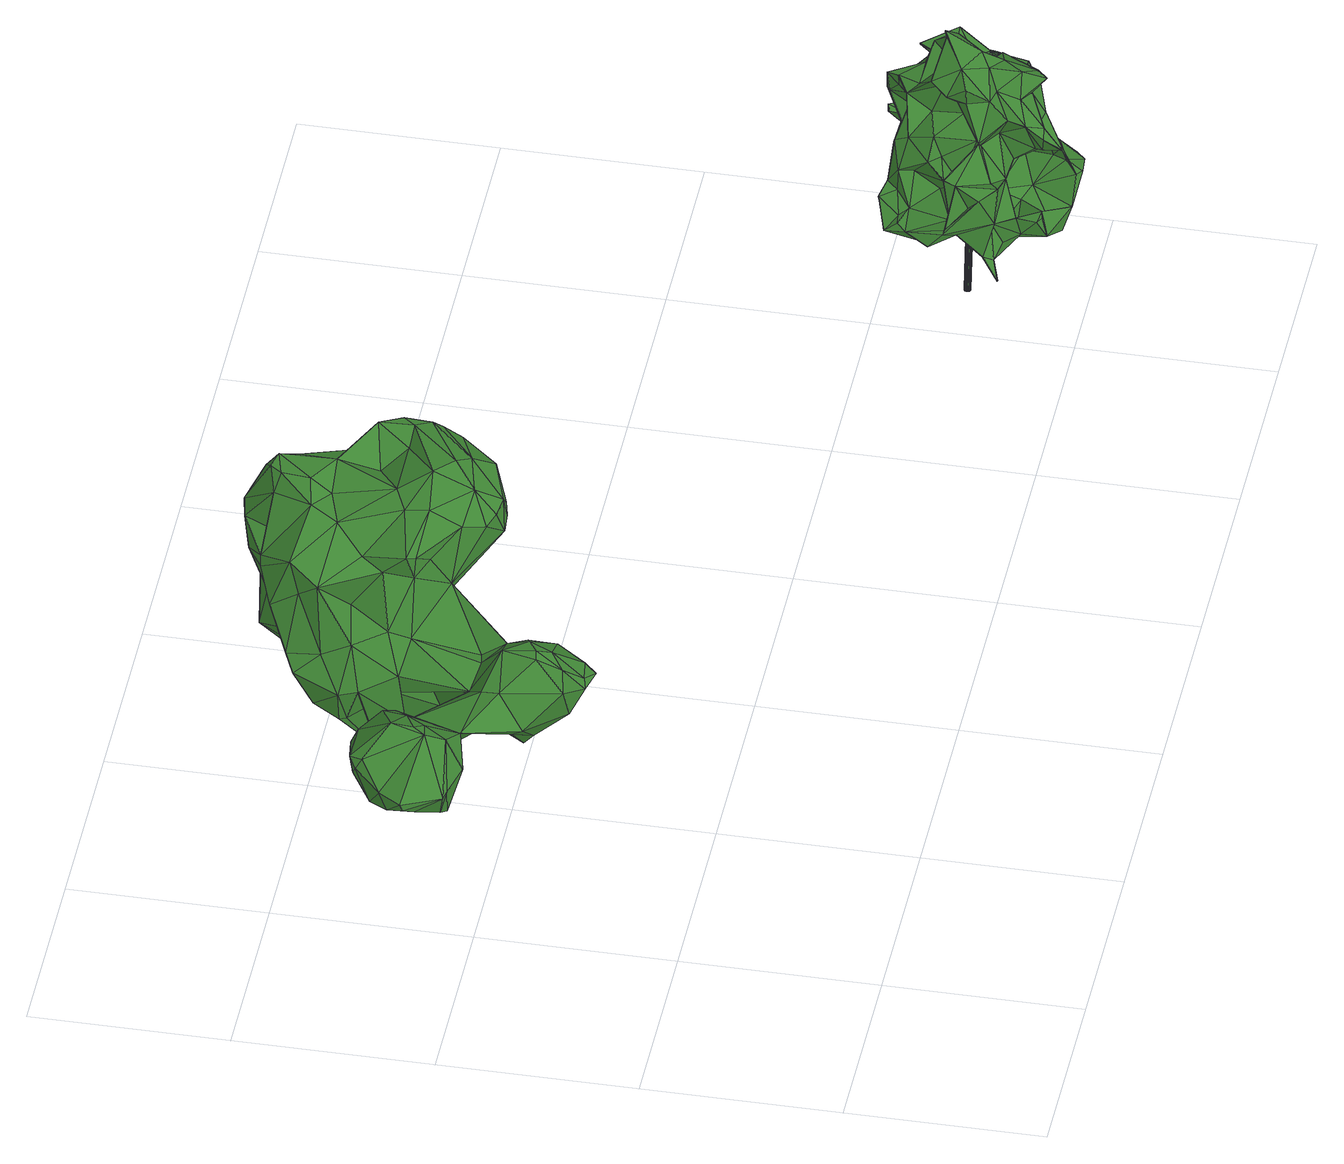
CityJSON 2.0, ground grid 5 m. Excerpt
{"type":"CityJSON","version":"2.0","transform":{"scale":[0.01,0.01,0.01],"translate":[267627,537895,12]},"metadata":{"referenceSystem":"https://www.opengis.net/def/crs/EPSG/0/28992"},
"CityObjects":{
"tree1":{"type":"SolitaryVegetationObject","attributes":{"gtid":468,"crown_width_m":8.49,"crown_median_z":16.94,"crown_r50_m":0.291,"crown_porosity":0.918,"trunk_H_m":4.04,"trunk_DBH_m":0.279,"trunk_radius_m":0.14,"trunk_base_height_m":12.9,"original_gtid":"470"},"geometry":[{"type":"Solid","lod":"3","boundaries":[[[[0,1,2]],[[3,4,5]],[[3,5,6]],[[7,8,9]],[[10,11,12]],[[13,3,14]],[[15,16,17]],[[18,19,15]],[[2,20,21]],[[22,23,24]],[[25,22,24]],[[26,8,7]],[[27,28,29]],[[30,31,32]],[[33,34,35]],[[33,36,37]],[[17,38,18]],[[39,40,41]],[[42,43,31]],[[32,31,43]],[[13,4,3]],[[44,45,46]],[[9,8,47]],[[18,15,17]],[[2,48,49]],[[50,51,14]],[[52,53,54]],[[55,56,57]],[[58,59,60]],[[61,26,62]],[[63,64,65]],[[59,21,20]],[[66,67,68]],[[36,33,69]],[[23,36,69]],[[70,71,48]],[[43,47,32]],[[2,72,20]],[[22,36,23]],[[60,73,74]],[[75,76,77]],[[25,78,79]],[[32,61,30]],[[43,80,81]],[[45,81,80]],[[82,83,84]],[[85,86,87]],[[77,88,62]],[[54,53,89]],[[60,59,20]],[[52,37,36]],[[83,63,90]],[[91,92,7]],[[43,93,47]],[[81,93,43]],[[94,21,95]],[[0,2,21]],[[96,97,41]],[[98,99,95]],[[100,101,79]],[[68,79,101]],[[73,102,103]],[[58,104,98]],[[59,58,98]],[[100,105,101]],[[106,105,100]],[[17,16,107]],[[63,108,90]],[[109,110,111]],[[95,99,112]],[[98,104,99]],[[113,19,18]],[[114,115,116]],[[30,42,31]],[[117,100,78]],[[101,97,66]],[[95,112,94]],[[49,73,72]],[[39,101,105]],[[111,118,119]],[[118,120,121]],[[122,71,123]],[[124,37,52]],[[125,126,127]],[[107,16,128]],[[129,130,131]],[[132,130,129]],[[3,6,133]],[[42,80,43]],[[25,134,22]],[[94,135,0]],[[95,21,98]],[[59,98,21]],[[136,0,135]],[[136,137,0]],[[120,138,139]],[[140,138,120]],[[60,72,73]],[[94,0,21]],[[90,108,130]],[[20,72,60]],[[57,65,55]],[[24,78,25]],[[52,141,124]],[[142,143,144]],[[145,107,146]],[[49,72,2]],[[112,147,135]],[[117,106,100]],[[50,148,149]],[[14,145,150]],[[14,150,13]],[[125,27,126]],[[61,32,47]],[[151,83,90]],[[54,152,52]],[[153,154,155]],[[134,53,22]],[[37,34,33]],[[156,143,157]],[[35,158,33]],[[33,158,69]],[[36,53,52]],[[61,62,30]],[[9,91,7]],[[111,159,109]],[[3,133,50]],[[158,78,69]],[[24,69,78]],[[24,23,69]],[[116,160,161]],[[75,92,91]],[[78,100,79]],[[50,149,162]],[[79,68,25]],[[163,14,51]],[[11,5,157]],[[164,165,71]],[[61,8,26]],[[17,107,166]],[[17,166,38]],[[150,146,106]],[[145,146,150]],[[40,167,41]],[[99,168,112]],[[149,18,162]],[[18,38,162]],[[61,47,8]],[[39,105,106]],[[116,115,160]],[[7,77,26]],[[62,26,77]],[[169,170,171]],[[118,116,161]],[[166,107,145]],[[164,122,172]],[[172,173,10]],[[40,174,167]],[[128,174,40]],[[112,135,94]],[[76,140,161]],[[154,159,111]],[[37,153,34]],[[87,44,46]],[[73,103,74]],[[45,114,175]],[[132,170,176]],[[52,152,141]],[[36,22,53]],[[47,177,9]],[[126,178,127]],[[86,9,177]],[[104,58,179]],[[86,177,180]],[[88,76,161]],[[127,110,181]],[[47,180,177]],[[47,93,180]],[[182,156,183]],[[117,182,183]],[[111,119,155]],[[184,64,63]],[[70,1,0]],[[65,64,55]],[[185,178,126]],[[48,2,1]],[[77,7,92]],[[58,74,186]],[[187,12,188]],[[65,108,63]],[[29,28,184]],[[70,0,137]],[[178,84,189]],[[137,71,70]],[[158,35,188]],[[158,188,144]],[[15,19,16]],[[104,179,190]],[[75,77,92]],[[191,192,108]],[[126,27,29]],[[126,29,185]],[[185,29,82]],[[82,29,184]],[[60,74,58]],[[118,175,116]],[[182,143,156]],[[193,86,85]],[[113,174,19]],[[151,194,84]],[[175,114,116]],[[39,41,97]],[[190,96,41]],[[137,136,195]],[[161,160,88]],[[115,88,160]],[[178,185,84]],[[93,81,44]],[[144,12,142]],[[168,147,112]],[[45,44,81]],[[175,46,45]],[[196,195,136]],[[34,153,139]],[[184,83,82]],[[139,121,120]],[[82,84,185]],[[39,106,197]],[[39,197,128]],[[87,46,175]],[[77,76,88]],[[76,75,91]],[[124,198,37]],[[178,87,127]],[[130,108,192]],[[130,192,131]],[[84,119,189]],[[83,151,84]],[[132,199,130]],[[120,161,140]],[[149,113,18]],[[11,157,142]],[[57,108,65]],[[141,200,124]],[[191,108,57]],[[137,123,71]],[[176,102,201]],[[48,102,49]],[[184,63,83]],[[70,48,1]],[[188,35,187]],[[127,181,125]],[[99,167,168]],[[104,167,99]],[[118,121,119]],[[119,121,189]],[[121,87,189]],[[202,203,135]],[[204,147,168]],[[12,11,142]],[[84,194,119]],[[164,119,194]],[[128,16,174]],[[205,198,131]],[[191,198,205]],[[74,169,206]],[[153,155,207]],[[153,207,139]],[[19,174,16]],[[111,155,154]],[[151,90,130]],[[35,34,139]],[[143,142,157]],[[74,103,169]],[[172,208,164]],[[136,135,203]],[[103,102,169]],[[49,102,73]],[[188,12,144]],[[168,174,113]],[[133,148,50]],[[180,87,86]],[[199,71,151]],[[48,71,199]],[[89,209,54]],[[6,11,10]],[[131,198,124]],[[123,137,195]],[[154,191,159]],[[50,14,3]],[[200,141,152]],[[167,174,168]],[[198,153,37]],[[136,203,196]],[[119,164,208]],[[172,210,173]],[[158,144,143]],[[190,167,104]],[[128,197,107]],[[140,121,138]],[[210,172,122]],[[210,122,196]],[[161,120,118]],[[35,139,187]],[[132,176,199]],[[132,129,131]],[[131,124,132]],[[200,132,124]],[[205,131,192]],[[205,192,191]],[[209,96,206]],[[96,179,186]],[[56,159,191]],[[56,109,159]],[[166,51,38]],[[202,133,203]],[[156,157,4]],[[186,206,96]],[[74,206,186]],[[200,170,132]],[[9,193,91]],[[86,193,9]],[[110,109,181]],[[189,87,178]],[[39,128,40]],[[167,190,41]],[[97,101,39]],[[10,173,6]],[[210,6,173]],[[58,186,179]],[[27,125,56]],[[27,56,55]],[[125,181,56]],[[190,179,96]],[[56,191,57]],[[109,56,181]],[[193,85,140]],[[140,85,121]],[[93,44,87]],[[93,87,180]],[[85,87,121]],[[208,138,121]],[[149,148,113]],[[202,113,148]],[[194,165,164]],[[162,38,51]],[[197,106,146]],[[197,146,107]],[[68,67,89]],[[158,211,78]],[[13,150,183]],[[13,183,4]],[[187,138,12]],[[145,51,166]],[[163,51,145]],[[106,117,183]],[[106,183,150]],[[191,154,198]],[[153,198,154]],[[209,171,54]],[[152,171,200]],[[152,54,171]],[[133,202,148]],[[139,138,187]],[[206,169,171]],[[212,171,209]],[[206,171,212]],[[206,212,209]],[[162,51,50]],[[80,42,213]],[[139,208,121]],[[119,208,139]],[[164,71,122]],[[10,208,172]],[[151,130,199]],[[169,102,170]],[[110,127,87]],[[111,110,87]],[[118,87,175]],[[111,87,118]],[[200,171,170]],[[115,114,213]],[[115,213,88]],[[101,66,68]],[[76,91,140]],[[91,193,140]],[[156,4,183]],[[119,207,155]],[[119,139,207]],[[123,195,122]],[[196,122,195]],[[27,55,28]],[[55,64,28]],[[184,28,64]],[[12,138,10]],[[208,10,138]],[[25,68,134]],[[143,211,158]],[[182,211,143]],[[117,211,182]],[[78,211,117]],[[133,214,203]],[[203,214,196]],[[210,196,214]],[[202,135,147]],[[204,202,147]],[[68,89,53]],[[134,68,53]],[[48,201,102]],[[163,145,14]],[[4,157,5]],[[71,165,151]],[[151,165,194]],[[6,5,11]],[[113,204,168]],[[113,202,204]],[[97,215,66]],[[66,215,67]],[[67,215,89]],[[209,89,215]],[[209,215,96]],[[97,96,215]],[[210,214,6]],[[102,176,170]],[[133,6,214]],[[199,176,201]],[[199,201,48]],[[88,213,62]],[[45,80,213]],[[114,45,213]],[[62,213,30]],[[30,213,42]],[[216,217,218]],[[216,218,219]],[[219,218,220]],[[219,220,221]],[[218,217,222]],[[218,222,220]],[[220,222,223]],[[220,223,221]],[[222,217,224]],[[222,224,223]],[[223,224,225]],[[223,225,221]],[[224,217,226]],[[224,226,225]],[[225,226,227]],[[225,227,221]],[[226,217,228]],[[226,228,227]],[[227,228,229]],[[227,229,221]],[[228,217,230]],[[228,230,229]],[[229,230,231]],[[229,231,221]],[[230,217,232]],[[230,232,231]],[[231,232,233]],[[231,233,221]],[[232,217,234]],[[232,234,233]],[[233,234,235]],[[233,235,221]],[[234,217,236]],[[234,236,235]],[[235,236,237]],[[235,237,221]],[[236,217,238]],[[236,238,237]],[[237,238,239]],[[237,239,221]],[[238,217,240]],[[238,240,239]],[[239,240,241]],[[239,241,221]],[[240,217,242]],[[240,242,241]],[[241,242,243]],[[241,243,221]],[[242,217,244]],[[242,244,243]],[[243,244,245]],[[243,245,221]],[[244,217,246]],[[244,246,245]],[[245,246,247]],[[245,247,221]],[[246,217,248]],[[246,248,247]],[[247,248,249]],[[247,249,221]],[[248,217,250]],[[248,250,249]],[[249,250,251]],[[249,251,221]],[[250,217,252]],[[250,252,251]],[[251,252,253]],[[251,253,221]],[[252,217,254]],[[252,254,253]],[[253,254,255]],[[253,255,221]],[[254,217,256]],[[254,256,255]],[[255,256,257]],[[255,257,221]],[[256,217,258]],[[256,258,257]],[[257,258,259]],[[257,259,221]],[[258,217,260]],[[258,260,259]],[[259,260,261]],[[259,261,221]],[[260,217,262]],[[260,262,261]],[[261,262,263]],[[261,263,221]],[[262,217,264]],[[262,264,263]],[[263,264,265]],[[263,265,221]],[[264,217,216]],[[264,216,265]],[[265,216,219]],[[265,219,221]]]]}]},
"tree2":{"type":"SolitaryVegetationObject","attributes":{"gtid":471,"crown_width_m":5.24,"crown_median_z":16.94,"crown_r50_m":0.27,"crown_porosity":0.927,"trunk_H_m":4.17,"trunk_DBH_m":0.168,"trunk_radius_m":0.0839,"trunk_base_height_m":12.77,"original_gtid":"473"},"geometry":[{"type":"Solid","lod":"3","boundaries":[[[[266,267,268]],[[268,267,269]],[[270,271,272]],[[273,274,275]],[[276,275,274]],[[277,278,279]],[[280,281,282]],[[283,284,285]],[[286,287,288]],[[289,270,290]],[[285,291,281]],[[285,281,292]],[[293,294,269]],[[295,296,297]],[[298,297,296]],[[299,300,301]],[[302,303,304]],[[271,305,306]],[[307,308,309]],[[310,311,312]],[[289,313,314]],[[291,315,316]],[[317,318,319]],[[320,321,322]],[[323,324,325]],[[326,327,328]],[[329,328,327]],[[330,331,332]],[[333,332,331]],[[334,335,336]],[[337,338,339]],[[340,341,342]],[[331,343,333]],[[319,344,345]],[[319,318,344]],[[346,347,348]],[[349,350,343]],[[351,352,326]],[[353,351,326]],[[354,355,356]],[[357,358,314]],[[359,360,361]],[[362,363,364]],[[365,366,367]],[[368,366,365]],[[362,364,369]],[[304,303,370]],[[302,279,303]],[[340,371,341]],[[333,372,373]],[[374,375,376]],[[370,303,279]],[[377,309,378]],[[309,379,378]],[[353,380,381]],[[338,382,339]],[[383,384,385]],[[280,386,281]],[[365,387,368]],[[388,389,390]],[[383,390,389]],[[301,391,392]],[[307,377,393]],[[288,394,395]],[[396,397,398]],[[354,345,374]],[[384,399,400]],[[383,389,401]],[[402,403,404]],[[405,406,407]],[[408,405,407]],[[409,320,410]],[[363,411,412]],[[410,320,413]],[[275,327,414]],[[415,275,414]],[[289,290,347]],[[416,396,417]],[[289,418,369]],[[419,420,421]],[[324,388,390]],[[346,348,422]],[[423,424,381]],[[425,426,427]],[[428,413,320]],[[322,428,320]],[[314,429,430]],[[314,430,431]],[[432,433,434]],[[374,376,354]],[[370,435,304]],[[355,379,308]],[[353,287,436]],[[353,424,287]],[[437,438,439]],[[376,355,354]],[[440,441,296]],[[308,379,309]],[[355,308,356]],[[431,442,418]],[[443,293,444]],[[445,443,444]],[[363,270,364]],[[425,308,393]],[[446,280,282]],[[286,280,446]],[[288,280,286]],[[283,420,284]],[[271,270,363]],[[369,364,289]],[[270,289,364]],[[447,448,449]],[[447,449,450]],[[451,452,431]],[[453,448,454]],[[392,450,455]],[[379,456,378]],[[389,457,401]],[[457,350,441]],[[287,423,288]],[[287,424,423]],[[458,338,459]],[[459,338,337]],[[335,460,461]],[[459,337,344]],[[367,462,400]],[[381,424,353]],[[432,461,433]],[[310,461,432]],[[417,463,416]],[[378,456,464]],[[465,466,467]],[[382,423,381]],[[443,468,294]],[[398,469,396]],[[344,318,459]],[[396,469,417]],[[337,470,344]],[[292,283,285]],[[471,326,328]],[[435,472,425]],[[350,457,372]],[[350,372,343]],[[473,474,358]],[[451,474,473]],[[469,398,359]],[[401,441,475]],[[440,475,441]],[[292,281,386]],[[470,476,477]],[[297,391,478]],[[416,288,479]],[[290,270,272]],[[350,349,296]],[[480,434,310]],[[471,380,326]],[[481,368,387]],[[396,416,479]],[[482,322,321]],[[370,321,409]],[[370,279,321]],[[388,324,483]],[[470,484,344]],[[485,449,448]],[[432,449,485]],[[325,486,322]],[[487,322,486]],[[488,360,359]],[[301,406,405]],[[425,378,426]],[[400,365,367]],[[366,340,489]],[[348,347,276]],[[490,284,420]],[[306,275,276]],[[271,306,276]],[[288,416,394]],[[403,267,266]],[[380,476,381]],[[378,491,269]],[[388,457,389]],[[320,409,321]],[[428,322,487]],[[475,399,384]],[[280,288,492]],[[493,494,452]],[[495,496,330]],[[358,474,429]],[[314,358,429]],[[365,400,387]],[[352,414,327]],[[352,327,326]],[[455,299,392]],[[276,290,272]],[[290,276,347]],[[286,446,282]],[[353,326,380]],[[439,318,437]],[[277,302,497]],[[333,498,445]],[[359,463,417]],[[321,279,278]],[[321,278,482]],[[499,336,335]],[[334,336,499]],[[382,479,423]],[[308,425,356]],[[367,366,489]],[[310,485,460]],[[267,444,269]],[[344,500,345]],[[501,500,484]],[[484,500,344]],[[426,378,269]],[[348,276,274]],[[417,469,359]],[[301,405,440]],[[483,502,503]],[[504,398,397]],[[298,505,506]],[[434,493,432]],[[431,289,314]],[[358,300,473]],[[467,507,465]],[[310,460,311]],[[508,509,390]],[[453,510,485]],[[489,340,394]],[[425,511,356]],[[412,411,512]],[[481,371,513]],[[489,361,514]],[[489,514,508]],[[515,516,354]],[[451,431,474]],[[310,432,485]],[[517,433,466]],[[433,310,434]],[[517,310,433]],[[448,404,454]],[[363,412,271]],[[435,518,472]],[[511,472,518]],[[408,399,405]],[[362,494,519]],[[409,410,520]],[[451,432,493]],[[395,521,492]],[[335,461,517]],[[296,441,350]],[[443,497,468]],[[273,275,415]],[[349,496,522]],[[298,506,448]],[[404,448,506]],[[427,294,468]],[[415,523,273]],[[309,377,307]],[[397,479,382]],[[382,338,397]],[[524,515,520]],[[524,520,410]],[[409,520,370]],[[408,481,387]],[[435,370,520]],[[431,418,289]],[[484,525,526]],[[526,525,507]],[[477,471,525]],[[477,525,470]],[[484,470,525]],[[465,527,517]],[[528,527,465]],[[477,476,471]],[[457,441,401]],[[423,479,288]],[[343,372,333]],[[330,332,402]],[[330,496,331]],[[457,388,372]],[[388,373,372]],[[435,425,427]],[[304,435,427]],[[521,386,280]],[[281,348,529]],[[348,291,316]],[[348,316,422]],[[406,301,530]],[[357,316,530]],[[301,357,530]],[[422,316,346]],[[357,346,316]],[[268,491,433]],[[371,340,513]],[[307,393,308]],[[531,410,413]],[[318,438,459]],[[348,281,291]],[[337,339,470]],[[476,470,339]],[[288,395,492]],[[272,271,276]],[[515,354,511]],[[485,448,453]],[[271,412,305]],[[381,339,382]],[[476,339,381]],[[514,509,508]],[[434,519,493]],[[517,466,465]],[[283,521,395]],[[283,395,421]],[[466,464,456]],[[406,530,315]],[[406,315,407]],[[316,315,530]],[[297,478,295]],[[301,440,478]],[[317,437,318]],[[425,393,378]],[[440,295,478]],[[478,391,301]],[[325,322,482]],[[338,458,397]],[[509,360,488]],[[286,436,287]],[[310,312,480]],[[323,482,278]],[[282,532,286]],[[357,314,313]],[[533,357,313]],[[405,399,475]],[[503,388,483]],[[277,483,278]],[[453,454,403]],[[403,454,404]],[[324,390,486]],[[283,292,521]],[[521,292,386]],[[440,296,295]],[[329,327,275]],[[274,273,534]],[[523,534,273]],[[369,442,494]],[[452,494,442]],[[369,494,362]],[[285,284,490]],[[442,431,452]],[[319,515,524]],[[319,524,410]],[[531,319,410]],[[444,402,332]],[[403,402,444]],[[267,403,444]],[[383,385,390]],[[508,390,385]],[[501,375,500]],[[335,535,460]],[[374,345,500]],[[471,476,380]],[[431,430,474]],[[429,474,430]],[[280,492,521]],[[536,391,537]],[[298,391,297]],[[298,537,391]],[[532,538,539]],[[448,537,298]],[[447,537,448]],[[361,463,359]],[[536,450,392]],[[523,415,539]],[[539,534,523]],[[414,539,415]],[[274,540,348]],[[539,540,274]],[[426,294,427]],[[269,294,426]],[[401,384,383]],[[378,393,377]],[[421,395,342]],[[405,475,440]],[[387,400,399]],[[387,399,408]],[[366,513,340]],[[527,480,312]],[[541,542,535]],[[311,542,541]],[[491,466,433]],[[375,374,500]],[[268,269,491]],[[354,516,345]],[[392,391,543]],[[536,543,391]],[[408,371,481]],[[407,371,408]],[[475,384,401]],[[526,501,484]],[[268,510,266]],[[526,467,501]],[[526,507,467]],[[491,464,466]],[[266,510,403]],[[403,510,453]],[[363,519,528]],[[362,519,363]],[[434,528,519]],[[493,452,451]],[[480,528,434]],[[332,445,444]],[[488,504,413]],[[359,504,488]],[[531,317,319]],[[359,398,504]],[[483,277,502]],[[504,397,458]],[[318,439,438]],[[445,498,503]],[[413,504,531]],[[531,504,317]],[[517,461,310]],[[317,504,437]],[[443,502,277]],[[445,503,502]],[[535,542,460]],[[451,449,432]],[[473,449,451]],[[473,450,449]],[[533,313,346]],[[394,463,489]],[[416,463,394]],[[428,487,544]],[[305,545,546]],[[328,546,545]],[[501,456,375]],[[376,456,355]],[[375,456,376]],[[455,300,299]],[[473,300,455]],[[379,355,456]],[[528,480,527]],[[352,351,547]],[[450,473,455]],[[419,315,291]],[[419,407,315]],[[512,548,471]],[[369,418,442]],[[268,433,461]],[[357,301,300]],[[357,300,358]],[[528,465,411]],[[443,445,502]],[[450,536,447]],[[537,447,536]],[[536,392,543]],[[311,460,542]],[[274,534,539]],[[421,341,419]],[[549,400,462]],[[342,341,421]],[[275,305,329]],[[275,306,305]],[[512,550,548]],[[347,313,289]],[[356,511,354]],[[349,343,496]],[[489,549,462]],[[489,462,367]],[[340,551,394]],[[342,551,340]],[[495,296,522]],[[349,522,296]],[[495,298,296]],[[552,335,334]],[[532,282,529]],[[281,529,282]],[[541,334,311]],[[552,334,541]],[[553,312,334]],[[553,334,527]],[[509,554,390]],[[487,390,554]],[[487,554,509]],[[346,313,347]],[[533,346,357]],[[366,368,513]],[[493,519,494]],[[514,360,509]],[[361,360,514]],[[325,482,555]],[[489,508,549]],[[481,513,368]],[[323,555,482]],[[549,508,385]],[[556,549,385]],[[556,385,400]],[[556,400,549]],[[400,385,384]],[[412,545,305]],[[402,506,330]],[[495,505,298]],[[330,505,495]],[[404,506,402]],[[396,479,397]],[[332,333,445]],[[425,472,511]],[[527,334,557]],[[466,456,501]],[[467,466,501]],[[353,547,351]],[[419,341,371]],[[419,371,407]],[[499,517,527]],[[499,335,517]],[[553,527,312]],[[468,304,427]],[[510,460,485]],[[444,293,269]],[[529,348,540]],[[529,540,532]],[[363,528,411]],[[512,411,465]],[[330,506,505]],[[443,294,293]],[[483,323,278]],[[324,486,325]],[[487,486,390]],[[483,324,323]],[[302,304,497]],[[511,518,515]],[[504,458,438]],[[504,438,437]],[[458,459,438]],[[277,279,302]],[[468,497,304]],[[277,497,443]],[[535,335,552]],[[535,552,541]],[[291,490,419]],[[490,420,419]],[[471,558,512]],[[412,512,558]],[[285,490,291]],[[392,299,301]],[[319,516,515]],[[345,516,319]],[[520,515,518]],[[520,518,435]],[[378,464,491]],[[420,559,421]],[[421,559,283]],[[420,283,559]],[[545,412,558]],[[329,546,328]],[[305,546,329]],[[510,268,461]],[[510,461,460]],[[331,496,343]],[[328,558,471]],[[545,558,328]],[[527,557,499]],[[488,544,509]],[[488,413,544]],[[509,544,487]],[[428,544,413]],[[388,498,373]],[[503,498,388]],[[333,373,498]],[[325,555,323]],[[525,471,548]],[[525,548,507]],[[312,311,334]],[[557,334,499]],[[436,286,547]],[[286,532,547]],[[539,547,532]],[[539,414,547]],[[522,496,495]],[[352,547,414]],[[436,547,353]],[[507,548,550]],[[465,550,512]],[[507,550,465]],[[361,489,463]],[[539,538,540]],[[540,538,532]],[[395,394,551]],[[395,551,342]],[[560,561,562]],[[560,562,563]],[[563,562,564]],[[563,564,565]],[[562,561,566]],[[562,566,564]],[[564,566,567]],[[564,567,565]],[[566,561,568]],[[566,568,567]],[[567,568,569]],[[567,569,565]],[[568,561,570]],[[568,570,569]],[[569,570,571]],[[569,571,565]],[[570,561,572]],[[570,572,571]],[[571,572,573]],[[571,573,565]],[[572,561,574]],[[572,574,573]],[[573,574,575]],[[573,575,565]],[[574,561,576]],[[574,576,575]],[[575,576,577]],[[575,577,565]],[[576,561,578]],[[576,578,577]],[[577,578,579]],[[577,579,565]],[[578,561,580]],[[578,580,579]],[[579,580,581]],[[579,581,565]],[[580,561,582]],[[580,582,581]],[[581,582,583]],[[581,583,565]],[[582,561,584]],[[582,584,583]],[[583,584,585]],[[583,585,565]],[[584,561,586]],[[584,586,585]],[[585,586,587]],[[585,587,565]],[[586,561,588]],[[586,588,587]],[[587,588,589]],[[587,589,565]],[[588,561,590]],[[588,590,589]],[[589,590,591]],[[589,591,565]],[[590,561,592]],[[590,592,591]],[[591,592,593]],[[591,593,565]],[[592,561,594]],[[592,594,593]],[[593,594,595]],[[593,595,565]],[[594,561,596]],[[594,596,595]],[[595,596,597]],[[595,597,565]],[[596,561,598]],[[596,598,597]],[[597,598,599]],[[597,599,565]],[[598,561,600]],[[598,600,599]],[[599,600,601]],[[599,601,565]],[[600,561,602]],[[600,602,601]],[[601,602,603]],[[601,603,565]],[[602,561,604]],[[602,604,603]],[[603,604,605]],[[603,605,565]],[[604,561,606]],[[604,606,605]],[[605,606,607]],[[605,607,565]],[[606,561,608]],[[606,608,607]],[[607,608,609]],[[607,609,565]],[[608,561,560]],[[608,560,609]],[[609,560,563]],[[609,563,565]]]]}]}
},
"vertices":[
[785,1146,819],[793,1093,745],[831,1083,763],[541,1553,726],[535,1601,595],[525,1529,645],[504,1478,688],[129,1328,488],[113,1295,494],[183,1238,560],[476,1390,546],[467,1463,515],[436,1415,420],[588,1633,667],[608,1636,685],[845,1636,796],[901,1619,764],[847,1668,771],[789,1625,857],[832,1586,827],[941,1122,780],[891,1171,829],[813,1424,237],[738,1448,195],[783,1531,282],[835,1553,305],[107,1310,469],[564,833,425],[582,839,443],[530,882,502],[44,1221,403],[28,1179,420],[23,1185,440],[609,1355,182],[601,1267,213],[508,1341,225],[749,1341,206],[676,1251,214],[755,1640,845],[900,1567,644],[953,1466,723],[983,1484,631],[53,1154,400],[80,1091,428],[205,1065,425],[153,1094,333],[233,1076,410],[177,1154,540],[836,1081,662],[901,1088,659],[668,1524,809],[712,1624,798],[820,1258,263],[863,1362,294],[892,1341,315],[630,819,423],[556,904,342],[670,886,354],[1040,1284,714],[1017,1217,788],[1014,1156,724],[59,1244,441],[94,1272,383],[671,920,467],[640,847,443],[677,885,396],[947,1474,407],[966,1469,381],[950,1514,355],[671,1447,197],[755,1110,733],[683,1182,606],[928,1095,677],[1008,1138,649],[1007,1253,641],[230,1344,440],[243,1329,414],[162,1327,412],[731,1580,311],[871,1579,349],[116,1104,357],[105,1086,430],[524,945,557],[559,968,555],[523,1028,547],[303,1248,502],[257,1212,529],[290,1087,466],[152,1269,340],[979,1452,362],[666,992,473],[232,1327,489],[201,1339,473],[187,1103,524],[837,1200,861],[980,1285,854],[1028,1430,581],[984,1489,550],[1007,1264,823],[967,1352,868],[825,1650,435],[889,1518,457],[899,1198,590],[993,1184,632],[1063,1400,718],[809,1575,501],[814,1675,528],[808,1694,721],[696,972,432],[510,973,280],[428,988,369],[458,1042,372],[944,1322,868],[825,1490,831],[189,1174,306],[195,1219,313],[245,1196,320],[685,1654,413],[309,1166,372],[483,1102,441],[324,1233,404],[338,1231,446],[612,1261,666],[647,1228,700],[796,1188,306],[506,861,390],[451,865,494],[392,954,412],[907,1613,758],[691,1196,410],[651,1066,447],[702,1160,349],[731,1216,463],[651,1457,778],[834,1507,338],[793,1248,856],[699,1240,809],[711,1162,761],[450,1369,424],[510,1290,390],[296,1291,390],[858,1217,338],[446,1527,464],[520,1534,395],[466,1481,363],[730,1699,701],[789,1666,643],[898,1327,832],[736,1487,796],[728,1536,843],[692,1681,637],[615,1034,496],[872,1257,329],[618,1198,276],[565,1036,342],[512,1082,400],[501,1548,506],[477,1550,499],[617,1480,245],[553,1000,308],[250,1229,331],[275,1255,350],[736,1610,843],[690,1622,702],[571,1261,512],[603,1095,460],[761,1705,730],[993,1453,730],[934,1409,872],[909,1250,558],[855,1254,522],[867,1303,431],[535,1310,553],[578,1410,589],[909,1477,796],[268,1108,357],[766,1233,532],[193,1184,548],[420,1017,498],[1057,1372,701],[226,1164,530],[491,946,322],[635,1548,443],[643,1626,551],[562,913,528],[502,941,548],[1040,1332,678],[463,1398,331],[457,1415,330],[425,1062,491],[1064,1408,700],[613,1014,342],[652,1064,399],[280,1276,517],[569,1089,463],[610,1256,729],[592,1277,739],[831,1625,645],[657,1185,292],[707,1193,561],[875,1220,376],[799,1244,588],[756,1330,818],[698,1300,802],[853,1388,788],[627,1051,374],[985,1371,565],[584,1224,388],[503,1280,445],[971,1414,401],[596,1335,685],[645,1488,351],[904,1398,541],[130,1181,345],[615,1389,711],[966,1446,407],[639,1295,89],[625,1295,90],[638,1299,89],[656,1305,494],[656,1308,494],[643,1304,494],[637,1302,89],[654,1312,494],[635,1305,89],[652,1314,494],[632,1307,89],[649,1317,494],[628,1309,89],[646,1318,494],[625,1309,90],[642,1318,494],[621,1308,90],[639,1318,494],[618,1307,90],[635,1316,494],[615,1305,90],[632,1314,494],[613,1302,90],[630,1311,495],[611,1298,90],[629,1308,495],[611,1295,91],[629,1304,495],[612,1291,91],[629,1301,495],[613,1288,91],[631,1297,495],[615,1285,91],[633,1294,495],[618,1283,90],[636,1292,495],[622,1281,90],[639,1291,495],[625,1281,90],[643,1290,495],[629,1282,90],[646,1291,494],[632,1283,90],[650,1292,494],[635,1285,90],[653,1295,494],[637,1288,90],[655,1298,494],[639,1292,89],[656,1301,494],
[2715,499,643],[2762,473,641],[2708,463,546],[2738,431,564],[2435,373,406],[2484,342,395],[2435,354,405],[2427,175,315],[2470,219,349],[2471,221,348],[2430,277,441],[2833,359,642],[2877,317,637],[2946,364,663],[2581,96,421],[2527,149,436],[2529,98,428],[2658,219,410],[2607,267,472],[2576,242,431],[2562,78,362],[2643,57,319],[2668,37,376],[2433,402,428],[2405,342,413],[2559,179,524],[2581,180,391],[2738,415,623],[2808,373,565],[2541,274,798],[2596,294,817],[2547,322,766],[2584,367,779],[2482,279,561],[2459,312,581],[2530,240,648],[2886,451,648],[2947,366,662],[2909,432,612],[2515,255,439],[2473,263,440],[2826,518,497],[2848,513,470],[2804,513,493],[2604,424,576],[2606,354,584],[2577,368,554],[2418,303,460],[2453,297,466],[2559,179,526],[2471,183,563],[2892,217,399],[2892,219,397],[2913,309,435],[2946,209,581],[2921,285,621],[2910,190,612],[2841,297,571],[2834,190,627],[2862,190,619],[2595,239,354],[2511,211,348],[2583,272,336],[2510,212,350],[2718,384,797],[2734,362,801],[2755,395,730],[2761,334,767],[2629,294,491],[2702,375,496],[2676,358,411],[2768,226,416],[2760,168,396],[2743,201,392],[2695,69,529],[2711,99,527],[2732,96,478],[2724,326,823],[2824,289,390],[2843,384,387],[2442,224,541],[2410,306,451],[2462,189,462],[2681,349,863],[2674,259,817],[2579,181,389],[2524,180,357],[2633,135,322],[2916,439,411],[2870,507,446],[2871,506,447],[2452,283,572],[2457,313,580],[2809,93,463],[2774,147,473],[2729,89,503],[2487,462,412],[2500,427,403],[2452,458,410],[2602,50,601],[2610,58,594],[2612,57,595],[2600,51,601],[2451,458,411],[2964,349,597],[2635,121,569],[2716,245,760],[2716,246,738],[2846,403,389],[2834,421,392],[2883,442,406],[2804,511,494],[2815,450,476],[2836,493,444],[2655,197,359],[2695,143,338],[2744,142,388],[2730,110,711],[2674,164,682],[2726,146,667],[2579,153,391],[2607,96,620],[2810,234,711],[2752,137,715],[2799,145,679],[2574,300,734],[2564,252,629],[2826,516,498],[2706,35,446],[2705,141,399],[2800,33,419],[2802,85,410],[2818,62,423],[2612,140,651],[2630,99,638],[2698,165,748],[2725,407,723],[2696,496,701],[2682,465,707],[2555,174,709],[2552,239,626],[2605,204,628],[2611,141,649],[2978,280,575],[2968,254,528],[2556,397,398],[2546,359,392],[2914,166,517],[2494,195,330],[2465,198,315],[2731,23,439],[2800,32,420],[2452,425,437],[2629,173,534],[2649,202,530],[2730,167,484],[2469,182,562],[2676,54,346],[2645,58,318],[2878,452,487],[2836,409,493],[2852,390,551],[2900,171,579],[2510,290,530],[2551,339,480],[2492,403,456],[2590,457,582],[2675,476,505],[2546,466,491],[2922,400,540],[2574,93,358],[2892,198,381],[2891,199,380],[2892,199,379],[2585,224,737],[2663,239,777],[2478,427,440],[2807,372,652],[2762,471,641],[2772,378,680],[2555,89,421],[2639,376,643],[2626,435,701],[2579,422,602],[2554,355,633],[2499,431,564],[2531,440,477],[2687,465,675],[2681,466,706],[2551,335,578],[2834,453,422],[2727,214,756],[2817,168,455],[2842,232,430],[2710,424,588],[2706,461,546],[2619,98,582],[2731,63,468],[2743,418,434],[2633,423,398],[2720,479,401],[2720,480,399],[2874,387,620],[2815,53,426],[2748,286,339],[2615,289,326],[2887,334,486],[2491,358,604],[2526,398,546],[2651,219,718],[2697,229,381],[2692,288,390],[2556,276,745],[2754,88,412],[2552,414,468],[2617,100,582],[2919,285,620],[2781,274,634],[2750,308,340],[2676,427,661],[2862,189,620],[2862,188,619],[2843,152,471],[2696,67,531],[2582,258,495],[2729,425,472],[2643,97,366],[2544,466,491],[2518,483,460],[2687,348,838],[2689,348,839],[2885,450,646],[2734,312,714],[2640,368,405],[2816,390,391],[2762,401,415],[2807,370,653],[2745,296,685],[2845,153,470],[2687,335,769],[2651,407,714],[2667,391,387],[2750,117,592],[2800,167,571],[2704,491,642],[2915,433,424],[2593,343,388],[2618,98,581],[2712,99,529],[2943,341,445],[2896,413,411],[2672,434,482],[2942,342,446],[2520,484,458],[2938,338,520],[2665,162,382],[2680,350,862],[2429,174,314],[2936,336,520],[2681,318,375],[2708,371,406],[2572,387,460],[2552,422,453],[2526,148,435],[2497,205,555],[2895,245,491],[2532,137,384],[2451,252,510],[2428,175,316],[2738,338,551],[2649,297,642],[2625,340,741],[2522,180,359],[2480,194,336],[2513,208,421],[2636,299,590],[2662,351,626],[2642,255,718],[2864,180,552],[2585,307,367],[2582,230,383],[2536,148,372],[2651,347,388],[2667,136,579],[2634,368,400],[2729,63,468],[2695,281,504],[2566,326,475],[2834,188,627],[2903,239,572],[2648,152,642],[2583,366,430],[2586,309,366],[2717,229,490],[2683,295,77],[2675,295,77],[2683,297,77],[2690,285,493],[2689,288,494],[2681,286,494],[2682,299,77],[2689,290,494],[2681,301,77],[2687,291,494],[2679,302,77],[2686,293,494],[2677,303,77],[2684,294,494],[2675,303,77],[2681,294,494],[2673,303,77],[2679,294,494],[2671,302,77],[2677,293,494],[2669,301,77],[2675,292,494],[2668,299,77],[2674,290,494],[2667,297,77],[2673,288,494],[2667,295,77],[2673,286,494],[2667,293,77],[2673,284,494],[2668,291,77],[2674,282,494],[2669,289,77],[2675,280,494],[2671,288,77],[2677,278,494],[2673,287,77],[2679,278,493],[2675,287,77],[2681,277,493],[2677,287,77],[2683,278,493],[2679,288,77],[2685,278,493],[2681,289,77],[2687,280,493],[2682,291,77],[2688,281,493],[2683,293,77],[2689,283,493]
]}
